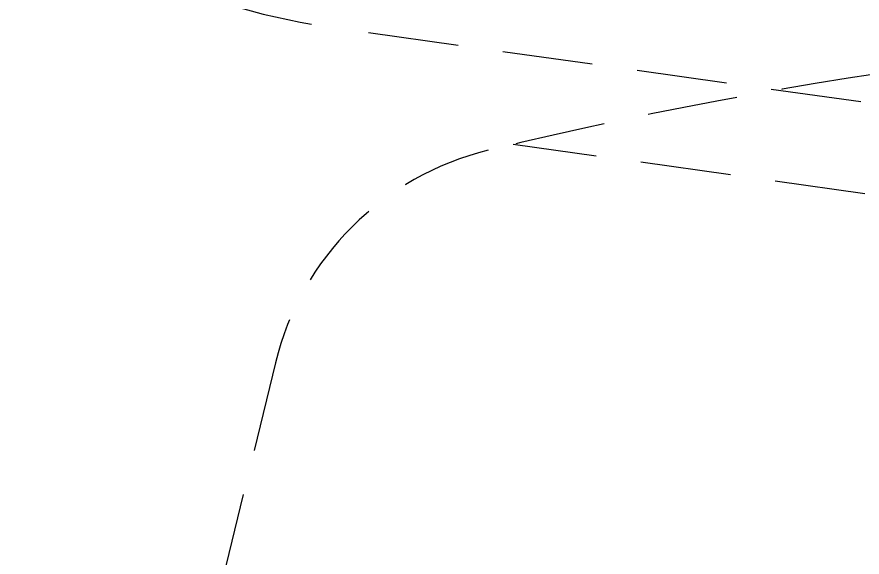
# Model space of a CAD drawing. Header units: inches. Extents: x 2601 to 5701, y -10811 to -8711.
# Drawn here: x 3060.9 to 3177.8, y -10092.2 to -10017.5 of the extents above; entities that cross this region are included whole.
import ezdxf

# ---------------------------------------------------------------- set-up
doc = ezdxf.new("R2010")
doc.units = ezdxf.units.IN
doc.header["$LTSCALE"] = 50
doc.header["$MEASUREMENT"] = 0
doc.linetypes.add('HIDDEN', pattern=[0.375, 0.25, -0.125])
doc.styles.get("Standard").update_dxf_attribs({"font": 'NanumGothic.ttf'})
doc.dimstyles.get("Standard").update_dxf_attribs({"dimtxt": 20, "dimasz": 20, "dimexe": 5, "dimexo": 1.5, "dimgap": 10, "dimtad": 0, "dimtoh": 1, "dimdec": 0, "dimzin": 0, "dimdsep": 46, "dimtxsty": 'Standard', "dimcen": 0, "dimclrd": 3, "dimclre": 3, "dimclrt": 2, "dimadec": 0, "dimazin": 3, "dimtfac": 1, "dimtdec": 0, "dimtofl": 0, "dimtmove": 0, "dimatfit": 3, "dimfxl": 1, "dimtolj": 1, "dimtzin": 0, "dimlwd": 0, "dimlwe": 25, "dimarcsym": 0})

# ---------------------------------------------------------------- blocks, each defined once
blk = doc.blocks.new('*D33')
at = {"color": 3, "linetype": 'Continuous', "lineweight": 25, "transparency": 16777216}
for p, q in [((3103.29, -9893.14), (2911.23, -9893.14)), ((3018.04, -10278.14), (2911.23, -10278.14))]:
    blk.add_line(p, q, dxfattribs=at)
at = {"color": 3, "linetype": 'Continuous', "lineweight": 0, "transparency": 16777216}
for p, q in [((2916.23, -9913.14), (2916.23, -10048.97)), ((2916.23, -10258.14), (2916.23, -10122.31))]:
    blk.add_line(p, q, dxfattribs=at)
at = {"color": 3, "transparency": 16777216}
for points in [[(2912.9, -9913.14), (2919.57, -9913.14), (2916.23, -9893.14)], [(2912.9, -10258.14), (2919.57, -10258.14), (2916.23, -10278.14)]]:
    blk.add_solid(points, dxfattribs=at)
at = {"layer": 'DEFPOINTS', "color": 0, "transparency": 16777216}
for p in [(3104.79, -9893.14), (2916.23, -10278.14), (3019.54, -10278.14)]:
    blk.add_point(p, dxfattribs=at)
at = {"color": 2, "transparency": 16777216, "insert": (2916.23, -10085.64), "char_height": 20, "attachment_point": 5, "rotation": 90}
blk.add_mtext('\\A1;385', dxfattribs=at)

msp = doc.modelspace()

# ---------------------------------------------------------------- linework, layer by layer
at = {"color": 7, "linetype": 'HIDDEN', "lineweight": 0}
for p, q in [((3233.35, -10037.05), (3105.29, -10019.06)), ((3233.9, -10049.75), (3129.56, -10035.09)), ((3096.69, -10065.31), (3044.77, -10278.14))]:
    msp.add_line(p, q, dxfattribs=at)
for centre, radius, start, end in [((3119.21, -9920.03), 100, 199.0159, 262), ((3274.93, -10649.86), 631.72, 90.23008, 103.62429), ((3135.55, -10074.79), 40, 103.6243, 166.29)]:
    msp.add_arc(centre, radius, start, end, dxfattribs=at)

# ---------------------------------------------------------------- dimensions: what is measured, and where the dimension line sits
dim = msp.add_linear_dim(base=(2916.23, -10278.14), p1=(3104.79, -9893.14), p2=(3019.54, -10278.14), angle=90, dimstyle='Standard', override={"dimarcsym": 1})
dim.commit()
dim.dimension.update_dxf_attribs({"geometry": '*D33', "text_midpoint": (2916.23, -10085.64)})

doc.saveas('drawing.dxf')
